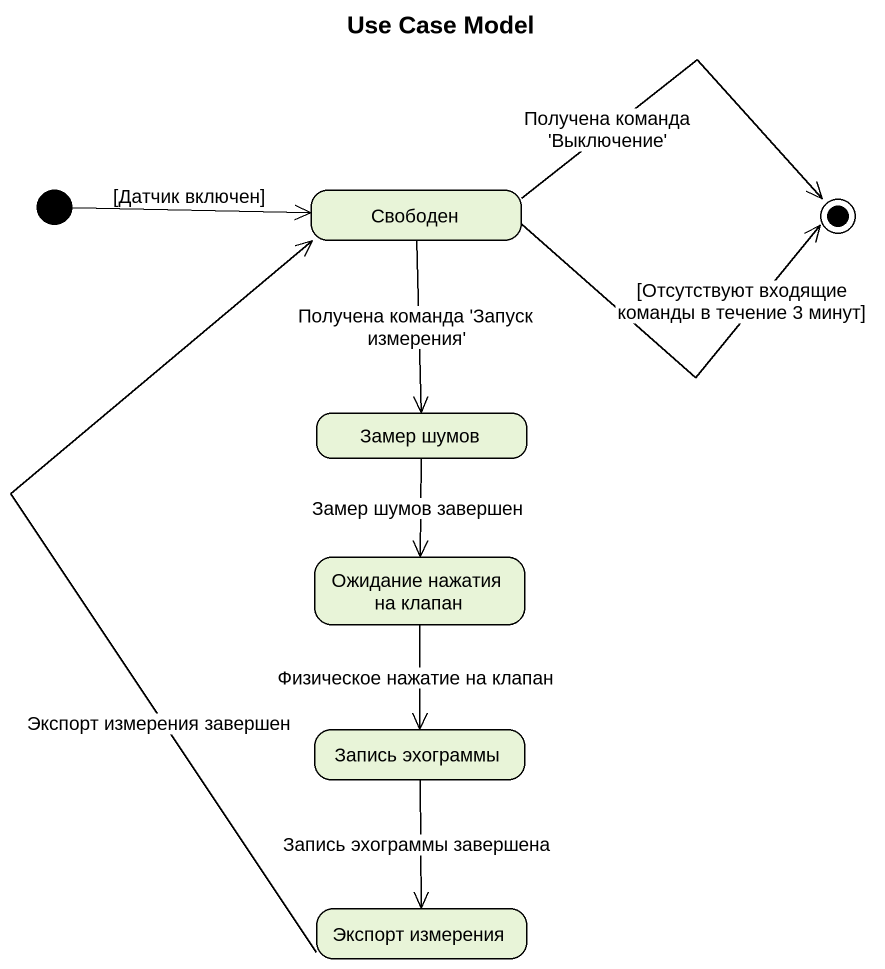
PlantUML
@startuml
title Use Case Model
hide empty description
state Свободен
state "Замер шумов" as Замер_шумов
state "Ожидание нажатия на клапан" as Ожидание_нажатия_на_клапан
state "Запись эхограммы" as Запись_эхограммы
state "Экспорт измерения" as Экспорт_измерения
[*] -right-> Свободен : [Датчик включен]
Свободен --> Замер_шумов : Получена команда 'Запуск измерения'
Замер_шумов --> Ожидание_нажатия_на_клапан : Замер шумов завершен
Ожидание_нажатия_на_клапан --> Запись_эхограммы : Физическое нажатие на клапан
Запись_эхограммы --> Экспорт_измерения : Запись эхограммы завершена
Экспорт_измерения -up-> Свободен : Экспорт измерения завершен
Свободен -right-> [*] : Получена команда 'Выключение'
Свободен -right-> [*] : [Отсутствуют входящие команды в течение 3 минут]
@enduml
